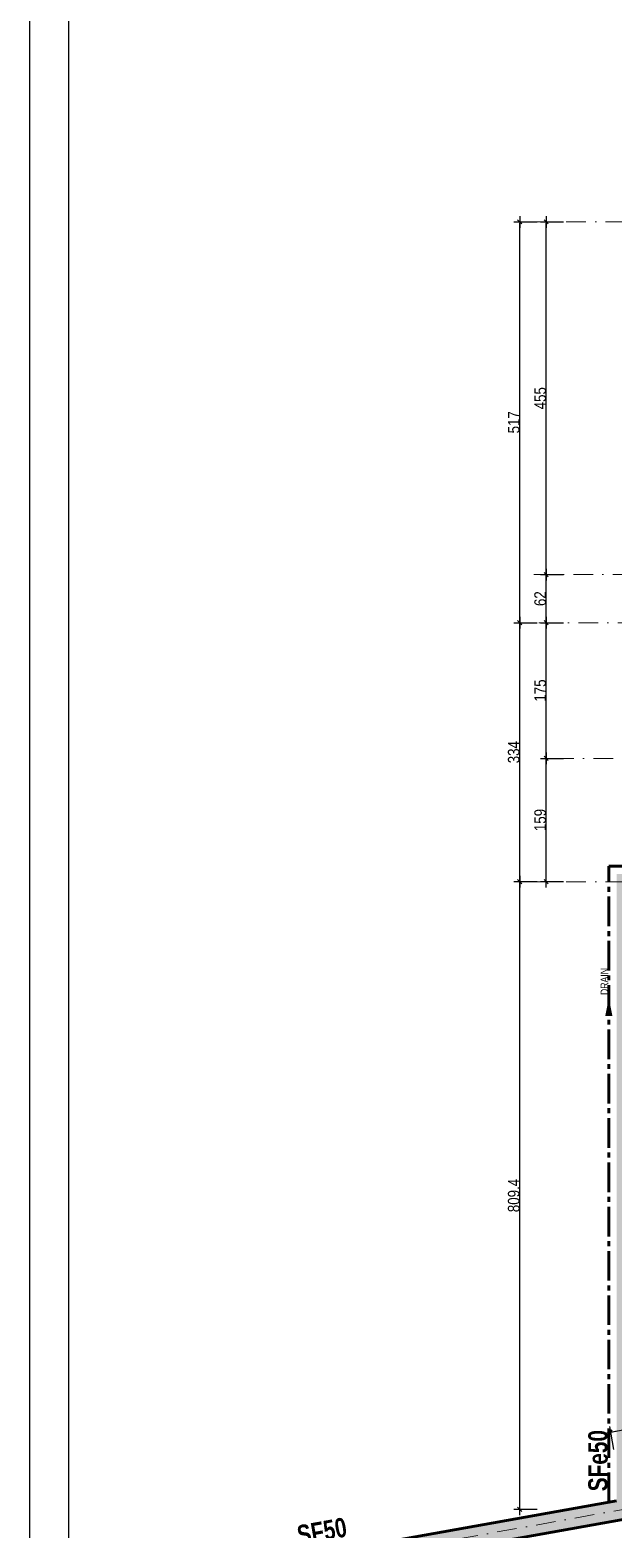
# Model space of a CAD drawing. Header units: centimetres. Extents: x 28113 to 82487, y -42944 to -12804.
# Drawn here: x 28113 to 28866, y -41351 to -39416 of the extents above; entities that cross this region are included whole.
import ezdxf
from ezdxf.enums import TextEntityAlignment as Align

# ---------------------------------------------------------------- set-up
doc = ezdxf.new("R2010")
doc.units = ezdxf.units.CM
doc.header["$LTSCALE"] = 0.5
doc.linetypes.add('AXES2', pattern=[28.575, 19.05, -3.175, 3.175, -3.175])
doc.linetypes.add('TIRETPTX2', pattern=[50.8, 25.4, -12.7, 0, -12.7])
doc.layers.get('DEFPOINTS').update_dxf_attribs({"linetype": 'CONTINUOUS'})
for name, color, linetype in [('01_Cad_2', 5, 'CONTINUOUS'), ('01_cote_gen', 4, 'CONTINUOUS'), ('01_poch_murs', 253, 'CONTINUOUS'), ('01_texte', 230, 'CONTINUOUS'), ('AA_COTES', 2, 'CONTINUOUS')]:
    doc.layers.add(name, color=color, linetype=linetype)
for name, color, linetype, lineweight in [('01_murs_coup', 5, 'CONTINUOUS', 60), ('01_sem', 42, 'CONTINUOUS', 15), ('01_tram_axes', 2, 'TIRETPTX2', 9)]:
    doc.layers.add(name, color=color, linetype=linetype, lineweight=lineweight)
doc.styles.add('impact', font='impact.ttf')
doc.styles.add('MATTE_TXT', font='arial.ttf')
doc.styles.add('STYLE2', font='ARIALN.TTF')
doc.dimstyles.new('JB50', dxfattribs={"dimscale": 0.1, "dimtxt": 150, "dimasz": 15, "dimexe": 0.1, "dimexo": 0.1, "dimgap": 0.09, "dimtad": 1, "dimdec": 1, "dimdsep": 46, "dimtxsty": 'STYLE2', "dimblk1": 'BOND_G', "dimblk2": 'BOND_D', "dimsah": 1, "dimcen": 1.5, "dimdle": 0.01, "dimse1": 1, "dimse2": 1, "dimclrd": 4, "dimclre": 2, "dimclrt": 6, "dimazin": 2, "dimtfac": 2.333333, "dimtdec": 1, "dimtix": 1, "dimtmove": 2, "dimatfit": 3, "dimldrblk": 'BOND_G', "dimfxl": 1, "dimtolj": 1, "dimtzin": 0, "dimarcsym": 0})

# ---------------------------------------------------------------- blocks, each defined once
blk = doc.blocks.new('BOND_G')
at = {"layer": 'AA_COTES', "color": 0}
for p, q in [((0, -5), (0, 15)), ((5, 0), (-5, 0)), ((1.8, 1.8), (-1.8, -1.8))]:
    blk.add_line(p, q, dxfattribs=at)
blk = doc.blocks.new('BOND_D')
at = {"layer": 'AA_COTES', "color": 0}
for p, q in [((5, 0), (-5, 0)), ((-1.8, -1.8), (1.8, 1.8)), ((0, 5), (0, -15))]:
    blk.add_line(p, q, dxfattribs=at)
blk = doc.blocks.new('*D4054')
at = {"layer": '01_cote_gen', "color": 4, "lineweight": -2, "ltscale": 2, "transparency": 16777216}
blk.add_line((28745.1, -41322.5), (28745.1, -40516), dxfattribs=at)
at = {"layer": 'DEFPOINTS', "color": 0, "ltscale": 2}
for p in [(28745.1, -40514.5), (28754.3, -40514.5), (28880.2, -41324)]:
    blk.add_point(p, dxfattribs=at)
at = {"layer": '01_cote_gen', "color": 4, "lineweight": -2, "ltscale": 2, "transparency": 16777216, "xscale": 1.5, "yscale": 1.5, "zscale": 1.5}
for name, p, rotation in [('BOND_D', (28745.1, -40514.5), 90), ('BOND_G', (28745.1, -41324), 270)]:
    blk.add_blockref(name, p, dxfattribs=dict(at, rotation=rotation))
at = {"layer": '01_cote_gen', "color": 6, "ltscale": 2, "transparency": 16777216, "insert": (28737.5, -40919.3), "char_height": 15, "attachment_point": 5, "rotation": 90, "style": 'STYLE2'}
blk.add_mtext('\\A1;809.4', dxfattribs=at)
blk = doc.blocks.new('*D4055')
at = {"layer": '01_cote_gen', "color": 4, "lineweight": -2, "ltscale": 2, "transparency": 16777216}
blk.add_line((28779.3, -40513), (28779.3, -40357), dxfattribs=at)
at = {"layer": 'DEFPOINTS', "color": 0, "ltscale": 2}
for p in [(28779.3, -40355.5), (28833.9, -40355.5), (28788.4, -40514.5)]:
    blk.add_point(p, dxfattribs=at)
at = {"layer": '01_cote_gen', "color": 4, "lineweight": -2, "ltscale": 2, "transparency": 16777216, "xscale": 1.5, "yscale": 1.5, "zscale": 1.5}
for name, p, rotation in [('BOND_D', (28779.3, -40355.5), 90), ('BOND_G', (28779.3, -40514.5), 270)]:
    blk.add_blockref(name, p, dxfattribs=dict(at, rotation=rotation))
at = {"layer": '01_cote_gen', "color": 6, "ltscale": 2, "transparency": 16777216, "insert": (28771.6, -40435), "char_height": 15, "attachment_point": 5, "rotation": 90, "style": 'STYLE2'}
blk.add_mtext('\\A1;159', dxfattribs=at)
blk = doc.blocks.new('*D4056')
at = {"layer": '01_cote_gen', "color": 4, "lineweight": -2, "ltscale": 2, "transparency": 16777216}
blk.add_line((28779.3, -40354), (28779.3, -40182), dxfattribs=at)
at = {"layer": 'DEFPOINTS', "color": 0, "ltscale": 2}
for p in [(28779.3, -40180.5), (28860.1, -40180.5), (28833.9, -40355.5)]:
    blk.add_point(p, dxfattribs=at)
at = {"layer": '01_cote_gen', "color": 4, "lineweight": -2, "ltscale": 2, "transparency": 16777216, "xscale": 1.5, "yscale": 1.5, "zscale": 1.5}
for name, p, rotation in [('BOND_D', (28779.3, -40180.5), 90), ('BOND_G', (28779.3, -40355.5), 270)]:
    blk.add_blockref(name, p, dxfattribs=dict(at, rotation=rotation))
at = {"layer": '01_cote_gen', "color": 6, "ltscale": 2, "transparency": 16777216, "insert": (28771.6, -40268), "char_height": 15, "attachment_point": 5, "rotation": 90, "style": 'STYLE2'}
blk.add_mtext('\\A1;175', dxfattribs=at)
blk = doc.blocks.new('*D4057')
at = {"layer": '01_cote_gen', "color": 4, "lineweight": -2, "ltscale": 2, "transparency": 16777216}
blk.add_line((28779.3, -40179), (28779.3, -40120), dxfattribs=at)
at = {"layer": 'DEFPOINTS', "color": 0, "ltscale": 2}
for p in [(28779.3, -40118.5), (28860.1, -40118.5), (28860.1, -40180.5)]:
    blk.add_point(p, dxfattribs=at)
at = {"layer": '01_cote_gen', "color": 4, "lineweight": -2, "ltscale": 2, "transparency": 16777216, "xscale": 1.5, "yscale": 1.5, "zscale": 1.5}
for name, p, rotation in [('BOND_D', (28779.3, -40118.5), 90), ('BOND_G', (28779.3, -40180.5), 270)]:
    blk.add_blockref(name, p, dxfattribs=dict(at, rotation=rotation))
at = {"layer": '01_cote_gen', "color": 6, "ltscale": 2, "transparency": 16777216, "insert": (28771.6, -40149.5), "char_height": 15, "attachment_point": 5, "rotation": 90, "style": 'STYLE2'}
blk.add_mtext('\\A1;62', dxfattribs=at)
blk = doc.blocks.new('*D4058')
at = {"layer": '01_cote_gen', "color": 4, "lineweight": -2, "ltscale": 2, "transparency": 16777216}
blk.add_line((28779.3, -40117), (28779.3, -39665), dxfattribs=at)
at = {"layer": 'DEFPOINTS', "color": 0, "ltscale": 2}
for p in [(28779.3, -39663.5), (28788.4, -39663.5), (28860.1, -40118.5)]:
    blk.add_point(p, dxfattribs=at)
at = {"layer": '01_cote_gen', "color": 4, "lineweight": -2, "ltscale": 2, "transparency": 16777216, "xscale": 1.5, "yscale": 1.5, "zscale": 1.5}
for name, p, rotation in [('BOND_D', (28779.3, -39663.5), 90), ('BOND_G', (28779.3, -40118.5), 270)]:
    blk.add_blockref(name, p, dxfattribs=dict(at, rotation=rotation))
at = {"layer": '01_cote_gen', "color": 6, "ltscale": 2, "transparency": 16777216, "insert": (28771.6, -39891), "char_height": 15, "attachment_point": 5, "rotation": 90, "style": 'STYLE2'}
blk.add_mtext('\\A1;455', dxfattribs=at)
blk = doc.blocks.new('*D4059')
at = {"layer": '01_cote_gen', "color": 4, "lineweight": -2, "ltscale": 2, "transparency": 16777216}
blk.add_line((28745.1, -40513), (28745.1, -40182), dxfattribs=at)
at = {"layer": 'DEFPOINTS', "color": 0, "ltscale": 2}
for p in [(28745.1, -40180.5), (28862.8, -40180.5), (28831.7, -40514.5)]:
    blk.add_point(p, dxfattribs=at)
at = {"layer": '01_cote_gen', "color": 4, "lineweight": -2, "ltscale": 2, "transparency": 16777216, "xscale": 1.5, "yscale": 1.5, "zscale": 1.5}
for name, p, rotation in [('BOND_D', (28745.1, -40180.5), 90), ('BOND_G', (28745.1, -40514.5), 270)]:
    blk.add_blockref(name, p, dxfattribs=dict(at, rotation=rotation))
at = {"layer": '01_cote_gen', "color": 6, "ltscale": 2, "transparency": 16777216, "insert": (28737.5, -40347.5), "char_height": 15, "attachment_point": 5, "rotation": 90, "style": 'STYLE2'}
blk.add_mtext('\\A1;334', dxfattribs=at)
blk = doc.blocks.new('*D4060')
at = {"layer": '01_cote_gen', "color": 4, "lineweight": -2, "ltscale": 2, "transparency": 16777216}
blk.add_line((28745.1, -40179), (28745.1, -39665), dxfattribs=at)
at = {"layer": 'DEFPOINTS', "color": 0, "ltscale": 2}
for p in [(28745.1, -39663.5), (28767.6, -39663.5), (28767.6, -40180.5)]:
    blk.add_point(p, dxfattribs=at)
at = {"layer": '01_cote_gen', "color": 4, "lineweight": -2, "ltscale": 2, "transparency": 16777216, "xscale": 1.5, "yscale": 1.5, "zscale": 1.5}
for name, p, rotation in [('BOND_D', (28745.1, -39663.5), 90), ('BOND_G', (28745.1, -40180.5), 270)]:
    blk.add_blockref(name, p, dxfattribs=dict(at, rotation=rotation))
at = {"layer": '01_cote_gen', "color": 6, "ltscale": 2, "transparency": 16777216, "insert": (28737.5, -39922), "char_height": 15, "attachment_point": 5, "rotation": 90, "style": 'STYLE2'}
blk.add_mtext('\\A1;517', dxfattribs=at)
blk = doc.blocks.new('*D4099')
at = {"layer": '01_cote_gen', "color": 4, "lineweight": -2, "ltscale": 2, "transparency": 16777216}
blk.add_line((28863.9, -41224.3), (29146.4, -41173.9), dxfattribs=at)
at = {"layer": 'DEFPOINTS', "color": 0, "ltscale": 2}
for p in [(29147.9, -41173.6), (29165.7, -41273), (28880.2, -41324)]:
    blk.add_point(p, dxfattribs=at)
at = {"layer": '01_cote_gen', "color": 4, "lineweight": -2, "ltscale": 2, "transparency": 16777216, "xscale": 1.5, "yscale": 1.5, "zscale": 1.5}
for name, p, rotation in [('BOND_D', (29147.9, -41173.6), 10.11701883034872), ('BOND_G', (28862.4, -41224.6), 190.1170188303487)]:
    blk.add_blockref(name, p, dxfattribs=dict(at, rotation=rotation))
at = {"layer": '01_cote_gen', "color": 6, "ltscale": 2, "transparency": 16777216, "insert": (29003.8, -41191.6), "char_height": 15, "attachment_point": 5, "rotation": 10.117, "style": 'STYLE2'}
blk.add_mtext('\\A1;290', dxfattribs=at)

msp = doc.modelspace()

# ---------------------------------------------------------------- hatches: boundary and pattern name
at = {"layer": '01_poch_murs', "ltscale": 2}
h = msp.add_hatch(color=256, dxfattribs=at)
h.dxf.hatch_style = 1
h.paths.add_polyline_path([(30854.176, -40504.6), (30836.176, -40504.6), (30836.176, -41213.6), (29961.17, -41213.6), (29961.17, -40504.6), (29941.17, -40504.6), (29941.17, -41213.6), (29925.215, -41213.6), (29425.024, -41747.36), (28531.405, -41906.812), (28535.796, -41931.423), (29437.589, -41770.513), (29940.735, -41233.6), (30854.176, -41233.6)])
h.paths.add_polyline_path([(29404.172, -41038.392), (29404.172, -41024.56), (29379.172, -41024.56), (29379.172, -41028.509), (29161.162, -41261.15), (28890.174, -41309.503), (28890.174, -40524.54), (29449.166, -40524.54), (29449.166, -40504.54), (28966.174, -40504.539), (28966.174, -40190.532), (29106.171, -40190.532), (29106.171, -40364.54), (29449.166, -40364.54), (29449.166, -40274.537), (29429.166, -40274.537), (29429.166, -40346.54), (29126.171, -40346.54), (29126.171, -40127.54), (29429.166, -40127.54), (29429.166, -40174.54), (29449.166, -40174.54), (29449.166, -40102.54), (29429.166, -40102.54), (29429.166, -40109.54), (29126.171, -40109.54), (29126.171, -39673.535), (29429.166, -39673.535), (29429.166, -40000.543), (29449.166, -40000.543), (29449.166, -39035.54), (30269.166, -39035.54), (30269.166, -39947.587), (30327.162, -39947.587), (30327.162, -39929.587), (30289.166, -39929.587), (30289.166, -39017.54), (29449.166, -39017.54), (29449.166, -38947.54), (29463.164, -38947.54), (29463.164, -38929.54), (29429.166, -38929.54), (29429.166, -39653.535), (29106.171, -39653.535), (29106.171, -40170.532), (28946.174, -40170.532), (28946.174, -40504.54), (28870.174, -40504.54), (28870.174, -41313.072), (28439.184, -41389.975), (28443.575, -41414.586), (29173.727, -41284.303)])

# ---------------------------------------------------------------- linework, layer by layer
at = {"layer": '01_Cad_2'}
msp.add_line((28112.925, -42944.196), (28112.925, -38744.196), dxfattribs=at)
at = {"layer": '01_Cad_2', "color": 2}
msp.add_line((28162.925, -42894.196), (28162.925, -38794.196), dxfattribs=at)
at = {"layer": '01_murs_coup', "linetype": 'AXES2', "ltscale": 4}
for p in [(28936.174, -40494.54), (28860.174, -41314.856)]:
    msp.add_line(p, (28860.174, -40494.54), dxfattribs=at)
at = {"layer": '01_murs_coup'}
for p, q in [((29173.727, -41284.303), (28443.575, -41414.586)), ((28870.174, -41313.072), (28439.184, -41389.975))]:
    msp.add_line(p, q, dxfattribs=at)
for points in [[(28860.174, -40664.112), (28855.554, -40687.827), (28860.174, -40687.827)], [(28860.174, -40664.112), (28864.793, -40687.827), (28860.174, -40687.827)]]:
    msp.add_solid(points, dxfattribs=at)
at = {"layer": '01_sem', "ltscale": 2}
msp.add_line((28857.369, -41315.357), (28439.184, -41389.975), dxfattribs=at)
at = {"layer": '01_tram_axes', "ltscale": 2}
for p, q in [((28754.281, -39663.535), (29552.381, -39663.535)), ((29552.381, -40118.54), (28754.281, -40118.54)), ((29202.565, -40180.532), (28754.281, -40180.532)), ((28789.442, -40355.54), (29552.381, -40355.54)), ((28754.281, -40514.54), (29552.38, -40514.54)), ((29292.333, -41250.442), (28408.653, -41408.12))]:
    msp.add_line(p, q, dxfattribs=at)

# ---------------------------------------------------------------- texts
at = {"layer": '01_texte', "style": 'MATTE_TXT', "width": 0.8}
msp.add_text('DRAIN', height=10, rotation=90, dxfattribs=at).set_placement((28862.484, -40643.313), align=Align.BOTTOM_CENTER)
at = {"layer": '01_texte', "style": 'impact'}
for s, rotation, p in [('SFe50', 90, (28866.105, -41261.275)), ('SF50', 10.117019, (28493.313, -41371.784))]:
    msp.add_text(s, height=25, rotation=rotation, dxfattribs=at).set_placement(p, align=Align.BOTTOM_CENTER)

# ---------------------------------------------------------------- dimensions: what is measured, and where the dimension line sits
at = {"layer": '01_cote_gen', "ltscale": 2}
for base, p1, p2, picture, middle in [((28745.13, -39663.535), (28767.63, -40180.532), (28767.63, -39663.535), '*D4060', (28737.463, -39922.034)), ((28779.287, -39663.535), (28860.073, -40118.54), (28788.438, -39663.535), '*D4058', (28771.65, -39891.037)), ((28779.287, -40118.54), (28860.073, -40180.532), (28860.073, -40118.54), '*D4057', (28771.619, -40149.536)), ((28745.13, -40180.532), (28831.684, -40514.54), (28862.827, -40180.532), '*D4059', (28737.463, -40347.536)), ((28779.287, -40180.532), (28833.872, -40355.54), (28860.073, -40180.532), '*D4056', (28771.619, -40268.036)), ((28779.287, -40355.54), (28788.437, -40514.54), (28833.872, -40355.54), '*D4055', (28771.619, -40435.04)), ((28745.13, -40514.54), (28880.174, -41323.985), (28754.281, -40514.54), '*D4054', (28737.463, -40919.262))]:
    dim = msp.add_linear_dim(base=base, p1=p1, p2=p2, angle=90, dimstyle='JB50', dxfattribs=at)
    dim.commit()
    dim.dimension.update_dxf_attribs({"geometry": picture, "text_midpoint": middle})
dim = msp.add_aligned_dim(p1=(28880.174, -41323.985), p2=(29165.661, -41273.044), distance=100.979, dimstyle='JB50', dxfattribs=at)
dim.commit()
dim.dimension.update_dxf_attribs({"geometry": '*D4099', "text_midpoint": (29003.833, -41191.558)})

doc.saveas('drawing.dxf')
